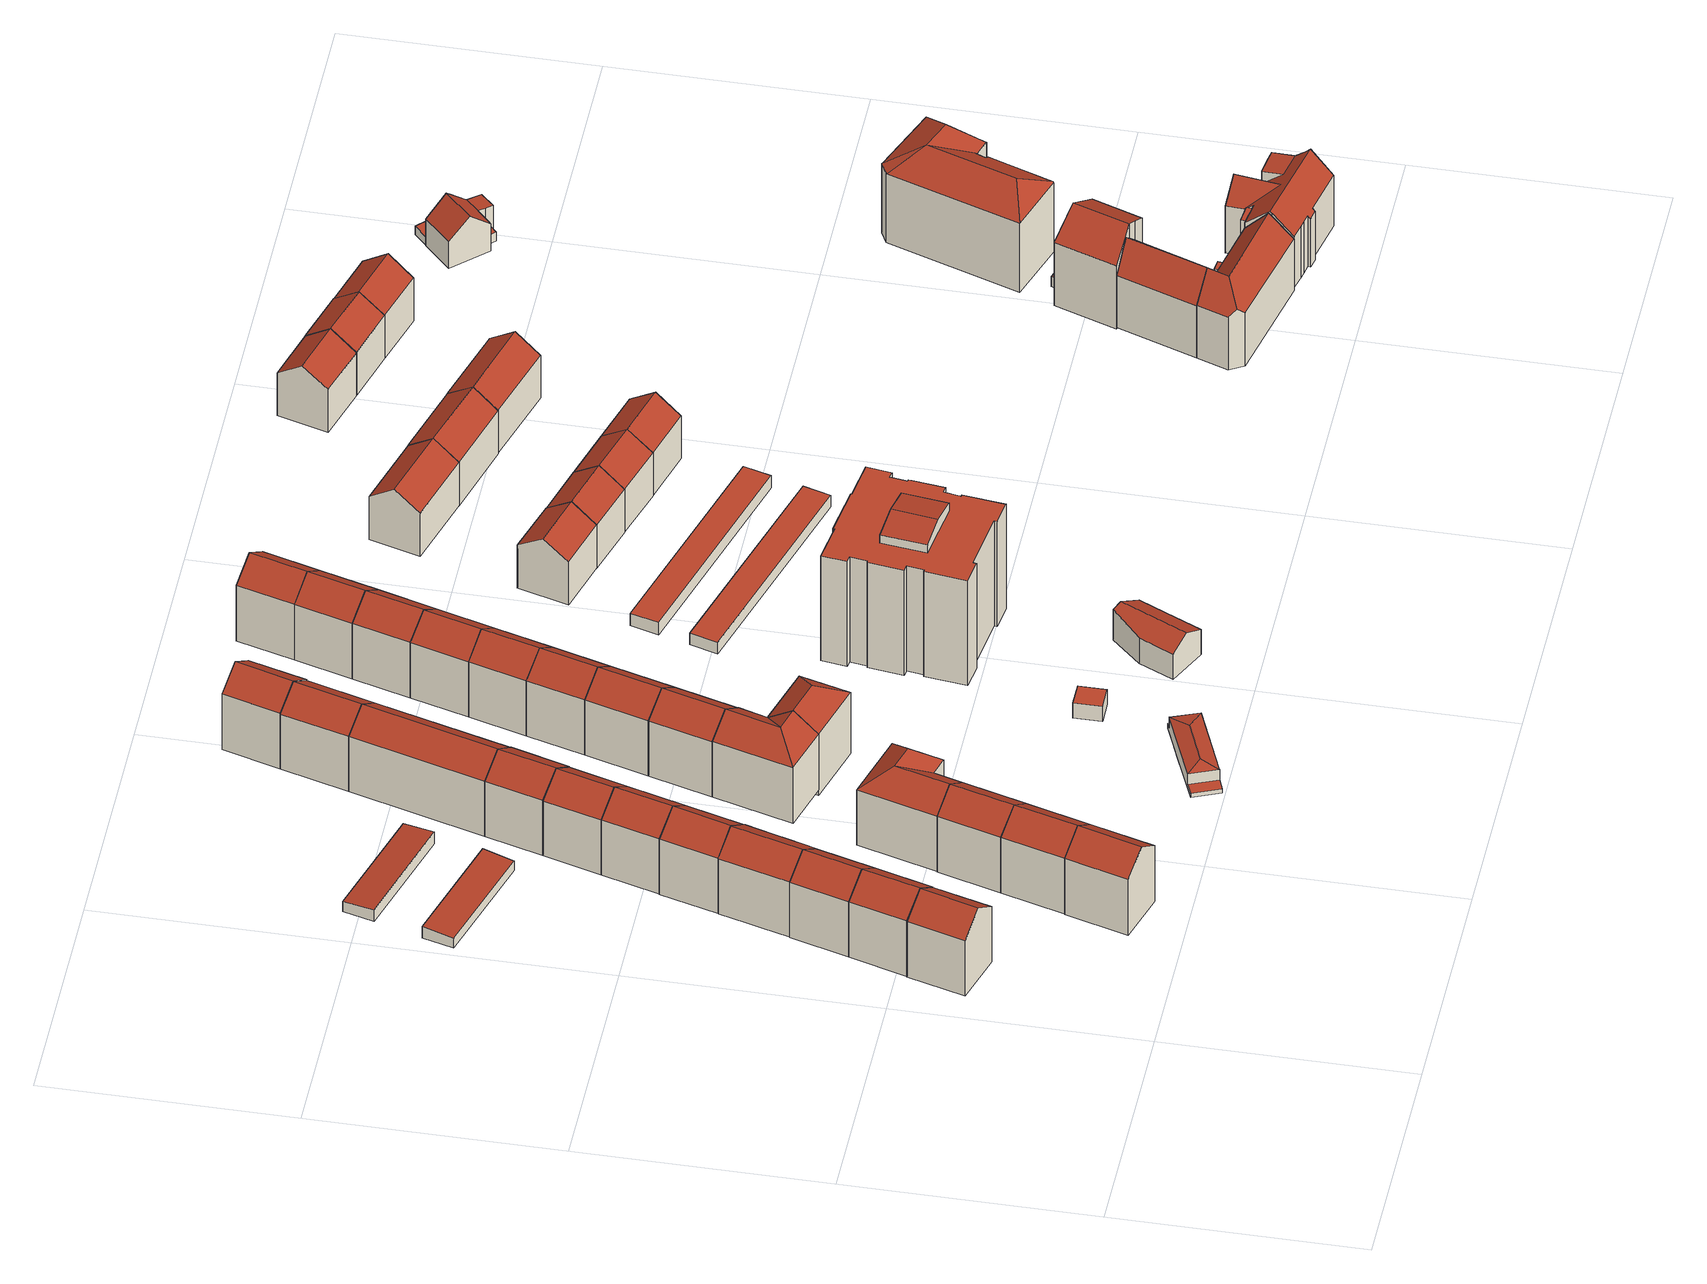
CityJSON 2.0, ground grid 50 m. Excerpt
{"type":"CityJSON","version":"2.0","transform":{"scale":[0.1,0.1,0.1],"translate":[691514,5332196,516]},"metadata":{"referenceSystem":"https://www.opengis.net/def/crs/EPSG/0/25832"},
"CityObjects":{
"building1":{"type":"Building","attributes":{"Gemeindeschluessel":"09162000","HoeheDach":"535.011","HoeheGrund":"517.710","Methode":"1000","NiedrigsteTraufeDesGebaeudes":"531.123","Geometrietyp2DReferenz":"3000","function":"31001_9998","roofType":"3100","measuredHeight":17.3,"storeysAboveGround":4},"geometry":[{"type":"MultiSurface","lod":"2","boundaries":[[[0,1,2,3]],[[4,1,0,5]],[[6,7,2,1,4]],[[8,9,7,6]],[[6,4,5,8]],[[3,2,7,9]],[[5,0,3,9,8]]],"semantics":{"surfaces":[{"type":"RoofSurface"},{"type":"WallSurface"},{"type":"GroundSurface"}],"values":[0,1,1,1,2,0,1]}}]},
"building2":{"type":"Building","attributes":{"Gemeindeschluessel":"09162000","HoeheDach":"535.074","HoeheGrund":"517.790","Methode":"1000","NiedrigsteTraufeDesGebaeudes":"531.172","Geometrietyp2DReferenz":"3000","function":"31001_9998","roofType":"3100","measuredHeight":17.28,"storeysAboveGround":4},"geometry":[{"type":"MultiSurface","lod":"2","boundaries":[[[10,11,12,13,14]],[[11,15,16,12]],[[14,13,17,18]],[[18,19,10,14]],[[18,17,16,15,19]],[[12,16,17,13]],[[19,15,11,10]]],"semantics":{"surfaces":[{"type":"WallSurface"},{"type":"RoofSurface"},{"type":"GroundSurface"}],"values":[0,1,0,2,0,1,0]}}]},
"building3":{"type":"Building","attributes":{"Gemeindeschluessel":"09162000","HoeheDach":"535.096","HoeheGrund":"517.830","Methode":"1000","NiedrigsteTraufeDesGebaeudes":"531.223","Geometrietyp2DReferenz":"3000","function":"31001_9998","roofType":"3100","measuredHeight":17.27,"storeysAboveGround":4},"geometry":[{"type":"MultiSurface","lod":"2","boundaries":[[[20,21,15,19]],[[22,20,19,18]],[[19,15,16,17,18]],[[15,21,23,16]],[[18,17,24,22]],[[22,24,23,21,20]],[[16,23,24,17]]],"semantics":{"surfaces":[{"type":"WallSurface"},{"type":"GroundSurface"},{"type":"RoofSurface"}],"values":[0,1,0,2,0,0,2]}}]},
"building4":{"type":"Building","attributes":{"Gemeindeschluessel":"09162000","HoeheDach":"535.041","HoeheGrund":"517.640","Methode":"1000","NiedrigsteTraufeDesGebaeudes":"531.162","Geometrietyp2DReferenz":"3000","function":"31001_1000","roofType":"3100","measuredHeight":17.4,"storeysAboveGround":4},"geometry":[{"type":"MultiSurface","lod":"2","boundaries":[[[25,26,27,28]],[[29,30,25,28,31]],[[30,32,26,25]],[[33,34,29,31]],[[33,27,26,32,34]],[[34,32,30,29]],[[31,28,27,33]]],"semantics":{"surfaces":[{"type":"RoofSurface"},{"type":"WallSurface"},{"type":"GroundSurface"}],"values":[0,1,0,2,1,1,1]}}]},
"building5":{"type":"Building","attributes":{"Gemeindeschluessel":"09162000","HoeheDach":"535.119","HoeheGrund":"517.930","Methode":"1000","NiedrigsteTraufeDesGebaeudes":"531.265","Geometrietyp2DReferenz":"3000","function":"31001_9998","roofType":"3100","measuredHeight":17.19,"storeysAboveGround":4},"geometry":[{"type":"MultiSurface","lod":"2","boundaries":[[[35,36,23,37,38]],[[39,40,41,42,43,35,38,44,45,46]],[[42,47,48,43]],[[36,48,47,49,50,51,23]],[[41,49,47,42]],[[37,23,51,52,53]],[[39,52,51,50,40]],[[37,53,46,45,44,38]],[[43,48,36,35]],[[46,53,52,39]],[[40,50,49,41]]],"semantics":{"surfaces":[{"type":"WallSurface"},{"type":"GroundSurface"},{"type":"RoofSurface"}],"values":[0,1,0,2,0,2,0,0,0,0,0]}}]},
"building6":{"type":"Building","attributes":{"Gemeindeschluessel":"09162000","HoeheDach":"535.047","HoeheGrund":"517.660","Methode":"1000","NiedrigsteTraufeDesGebaeudes":"531.189","Geometrietyp2DReferenz":"3000","function":"31001_1000","roofType":"3100","measuredHeight":17.39,"storeysAboveGround":4},"geometry":[{"type":"MultiSurface","lod":"2","boundaries":[[[54,32,26,27,55]],[[56,57,54,55]],[[55,27,58,56]],[[57,59,32,54]],[[32,59,60,26]],[[56,58,60,59,57]],[[26,60,58,27]]],"semantics":{"surfaces":[{"type":"WallSurface"},{"type":"GroundSurface"},{"type":"RoofSurface"}],"values":[0,1,0,0,2,0,2]}}]},
"building7":{"type":"Building","attributes":{"Gemeindeschluessel":"09162000","HoeheDach":"520.497","HoeheGrund":"517.700","Methode":"2000","NiedrigsteTraufeDesGebaeudes":"520.004","Geometrietyp2DReferenz":"3000","function":"31001_2000","roofType":"1000","measuredHeight":2.8},"geometry":[{"type":"MultiSurface","lod":"2","boundaries":[[[61,62,63,64]],[[64,63,65,66]],[[67,68,62,61]],[[61,64,66,67]],[[66,65,68,67]],[[68,65,63,62]]],"semantics":{"surfaces":[{"type":"WallSurface"},{"type":"GroundSurface"},{"type":"RoofSurface"}],"values":[0,0,0,1,0,2]}}]},
"building8":{"type":"Building","attributes":{"Gemeindeschluessel":"09162000","HoeheDach":"535.173","HoeheGrund":"517.920","Methode":"1000","NiedrigsteTraufeDesGebaeudes":"531.292","Geometrietyp2DReferenz":"3000","function":"31001_9998","roofType":"3100","measuredHeight":17.25,"storeysAboveGround":4},"geometry":[{"type":"MultiSurface","lod":"2","boundaries":[[[69,70,50,40]],[[39,52,71,72]],[[50,70,73,74]],[[72,71,73,70,69]],[[72,69,40,39]],[[74,73,71,52]],[[40,50,74,52,39]]],"semantics":{"surfaces":[{"type":"WallSurface"},{"type":"RoofSurface"},{"type":"GroundSurface"}],"values":[0,0,1,0,2,1,0]}}]},
"building9":{"type":"Building","attributes":{"Gemeindeschluessel":"09162000","HoeheDach":"535.034","HoeheGrund":"517.720","Methode":"1000","NiedrigsteTraufeDesGebaeudes":"531.191","Geometrietyp2DReferenz":"3000","function":"31001_1000","roofType":"3100","measuredHeight":17.31,"storeysAboveGround":4},"geometry":[{"type":"MultiSurface","lod":"2","boundaries":[[[57,59,60,58,56]],[[59,75,76,60]],[[77,78,76,75,79]],[[56,58,78,77]],[[60,76,78,58]],[[77,79,57,56]],[[79,75,59,57]]],"semantics":{"surfaces":[{"type":"WallSurface"},{"type":"RoofSurface"},{"type":"GroundSurface"}],"values":[0,1,0,0,1,2,0]}}]},
"building10":{"type":"Building","attributes":{"Gemeindeschluessel":"09162000","HoeheDach":"535.154","HoeheGrund":"517.970","Methode":"1000","NiedrigsteTraufeDesGebaeudes":"531.307","Geometrietyp2DReferenz":"3000","function":"31001_9998","roofType":"3100","measuredHeight":17.18,"storeysAboveGround":4},"geometry":[{"type":"MultiSurface","lod":"2","boundaries":[[[80,81,70,82]],[[83,80,82,84]],[[84,71,85,83]],[[70,81,86,73]],[[82,70,73,71,84]],[[83,85,86,81,80]],[[73,86,85,71]]],"semantics":{"surfaces":[{"type":"WallSurface"},{"type":"GroundSurface"},{"type":"RoofSurface"}],"values":[0,1,0,2,0,0,2]}}]},
"building11":{"type":"Building","attributes":{"Gemeindeschluessel":"09162000","HoeheDach":"520.616","HoeheGrund":"517.670","Methode":"2000","NiedrigsteTraufeDesGebaeudes":"520.122","Geometrietyp2DReferenz":"3000","function":"31001_2000","roofType":"1000","measuredHeight":2.95},"geometry":[{"type":"MultiSurface","lod":"2","boundaries":[[[87,88,89,90]],[[91,87,90,92]],[[92,93,94,91]],[[92,90,89,93]],[[94,88,87,91]],[[93,89,88,94]]],"semantics":{"surfaces":[{"type":"RoofSurface"},{"type":"WallSurface"},{"type":"GroundSurface"}],"values":[0,1,2,1,1,1]}}]},
"building12":{"type":"Building","attributes":{"Gemeindeschluessel":"09162000","HoeheDach":"534.970","HoeheGrund":"517.770","Methode":"2000","NiedrigsteTraufeDesGebaeudes":"531.155","Geometrietyp2DReferenz":"3000","function":"31001_1000","roofType":"3200","measuredHeight":17.2,"storeysAboveGround":4},"geometry":[{"type":"MultiSurface","lod":"2","boundaries":[[[95,96,97,98]],[[99,100,101,102]],[[102,101,103,78]],[[103,104,75,76,78]],[[96,100,99,97]],[[76,105,102,78]],[[75,104,95,98]],[[97,99,106]],[[76,75,98,105]],[[102,105,106,99]],[[96,95,104,103,101,100]],[[98,97,106,105]]],"semantics":{"surfaces":[{"type":"WallSurface"},{"type":"RoofSurface"},{"type":"GroundSurface"}],"values":[0,0,0,0,0,1,0,1,1,1,2,1]}}]},
"building13":{"type":"Building","attributes":{"Gemeindeschluessel":"09162000","HoeheDach":"535.150","HoeheGrund":"518.040","Methode":"2000","NiedrigsteTraufeDesGebaeudes":"531.306","Geometrietyp2DReferenz":"3000","function":"31001_9998","roofType":"3100","measuredHeight":17.11,"storeysAboveGround":4},"geometry":[{"type":"MultiSurface","lod":"2","boundaries":[[[80,81,107,85,83]],[[108,109,110,111,112]],[[112,111,81,80]],[[107,110,109,85]],[[83,85,109,108]],[[108,112,80,83]],[[81,111,110,107]]],"semantics":{"surfaces":[{"type":"WallSurface"},{"type":"RoofSurface"},{"type":"GroundSurface"}],"values":[0,0,0,1,0,2,1]}}]},
"building14":{"type":"Building","attributes":{"Gemeindeschluessel":"09162000","HoeheDach":"535.241","HoeheGrund":"518.010","Methode":"1000","NiedrigsteTraufeDesGebaeudes":"531.391","Geometrietyp2DReferenz":"3000","function":"31001_9998","roofType":"3100","measuredHeight":17.23,"storeysAboveGround":4},"geometry":[{"type":"MultiSurface","lod":"2","boundaries":[[[113,114,115,116,117]],[[108,118,114,113]],[[119,116,115,120]],[[117,116,119,112]],[[120,115,114,118]],[[112,119,120,118,108]],[[113,117,112,108]]],"semantics":{"surfaces":[{"type":"WallSurface"},{"type":"RoofSurface"},{"type":"GroundSurface"}],"values":[0,0,1,0,1,0,2]}}]},
"building15":{"type":"Building","attributes":{"Gemeindeschluessel":"09162000","HoeheDach":"535.200","HoeheGrund":"517.890","Methode":"2000","NiedrigsteTraufeDesGebaeudes":"531.441","Geometrietyp2DReferenz":"3000","function":"31001_1000","roofType":"3100","measuredHeight":17.31,"storeysAboveGround":4},"geometry":[{"type":"MultiSurface","lod":"2","boundaries":[[[121,122,123,124,125]],[[126,127,128,129,125,124]],[[123,122,130,131]],[[130,132,133,134,131]],[[135,129,128,136]],[[133,137,126,134]],[[132,136,128,127,137,133]],[[137,127,126]],[[132,130,122,121,135,136]],[[121,125,129,135]],[[126,124,123,131,134]]],"semantics":{"surfaces":[{"type":"WallSurface"},{"type":"RoofSurface"},{"type":"GroundSurface"}],"values":[0,1,0,0,0,1,0,1,2,0,1]}}]},
"building16":{"type":"Building","attributes":{"Gemeindeschluessel":"09162000","HoeheDach":"521.720","HoeheGrund":"517.206","Methode":"2000","NiedrigsteTraufeDesGebaeudes":"518.206","Geometrietyp2DReferenz":"3000","function":"53001_1800","roofType":"3200","measuredHeight":4.51},"geometry":[{"type":"MultiSurface","lod":"2","boundaries":[[[138,139,140,141]],[[142,143,144,145]],[[146,147,148,142,145,149,150,151,152,153]],[[146,153,154,155,156,157,158,159,160,143,142,148,147]],[[157,156,161,141,140]],[[160,159,138,162]],[[157,140,139,158]],[[152,163,154,153]],[[159,158,139,138]],[[143,160,162,144]],[[149,145,144,162,138,141,161,164,163,152,151,150]],[[164,161,156,155]],[[155,154,163,164]]],"semantics":{"surfaces":[{"type":"RoofSurface"},{"type":"WallSurface"},{"type":"GroundSurface"}],"values":[0,1,2,1,0,1,0,1,0,0,1,1,0]}}]},
"building17":{"type":"Building","attributes":{"Gemeindeschluessel":"09162000","HoeheDach":"535.150","HoeheGrund":"517.990","Methode":"2000","NiedrigsteTraufeDesGebaeudes":"531.304","Geometrietyp2DReferenz":"3000","function":"31001_9998","roofType":"3100","measuredHeight":17.16,"storeysAboveGround":4},"geometry":[{"type":"MultiSurface","lod":"2","boundaries":[[[117,165,166,167,113]],[[168,169,170,171,172]],[[172,171,165,117]],[[168,172,117,113]],[[166,170,169,167]],[[165,171,170,166]],[[113,167,169,168]]],"semantics":{"surfaces":[{"type":"WallSurface"},{"type":"GroundSurface"},{"type":"RoofSurface"}],"values":[0,0,0,1,2,2,0]}}]},
"building18":{"type":"Building","attributes":{"Gemeindeschluessel":"09162000","HoeheDach":"535.199","HoeheGrund":"517.900","Methode":"1000","NiedrigsteTraufeDesGebaeudes":"531.321","Geometrietyp2DReferenz":"3000","function":"31001_1000","roofType":"3100","measuredHeight":17.3,"storeysAboveGround":4},"geometry":[{"type":"MultiSurface","lod":"2","boundaries":[[[173,174,121,122]],[[173,175,176,177,174]],[[122,178,175,173]],[[124,176,175,178]],[[174,177,179,121]],[[179,177,176,124]],[[121,179,124,178,122]]],"semantics":{"surfaces":[{"type":"GroundSurface"},{"type":"WallSurface"},{"type":"RoofSurface"}],"values":[0,1,1,2,1,2,1]}}]},
"building19":{"type":"Building","attributes":{"Gemeindeschluessel":"09162000","HoeheDach":"535.172","HoeheGrund":"516.650","Methode":"1000","NiedrigsteTraufeDesGebaeudes":"531.346","Geometrietyp2DReferenz":"3000","function":"31001_1000","roofType":"3200","measuredHeight":18.52,"storeysAboveGround":4},"geometry":[{"type":"MultiSurface","lod":"2","boundaries":[[[180,181,133,137,182]],[[183,184,137,133]],[[185,129,186,187]],[[188,183,133,181]],[[180,182,129,185]],[[180,185,187,188,181]],[[187,186,183,188]],[[183,186,184]],[[184,186,129,182,137]]],"semantics":{"surfaces":[{"type":"WallSurface"},{"type":"RoofSurface"},{"type":"GroundSurface"}],"values":[0,1,0,0,0,2,0,1,1]}}]},
"building20":{"type":"Building","attributes":{"Gemeindeschluessel":"09162000","HoeheDach":"535.166","HoeheGrund":"517.900","Methode":"1000","NiedrigsteTraufeDesGebaeudes":"531.326","Geometrietyp2DReferenz":"3000","function":"31001_1000","roofType":"3100","measuredHeight":17.27,"storeysAboveGround":4},"geometry":[{"type":"MultiSurface","lod":"2","boundaries":[[[189,190,191,192,193]],[[177,192,191,176]],[[193,192,177,174]],[[173,175,190,189]],[[174,177,176,175,173]],[[189,193,174,173]],[[176,191,190,175]]],"semantics":{"surfaces":[{"type":"WallSurface"},{"type":"RoofSurface"},{"type":"GroundSurface"}],"values":[0,1,0,0,0,2,1]}}]},
"building21":{"type":"Building","attributes":{"Gemeindeschluessel":"09162000","HoeheDach":"535.150","HoeheGrund":"518.040","Methode":"2000","NiedrigsteTraufeDesGebaeudes":"531.302","Geometrietyp2DReferenz":"3000","function":"31001_9998","roofType":"3100","measuredHeight":17.11,"storeysAboveGround":4},"geometry":[{"type":"MultiSurface","lod":"2","boundaries":[[[168,169,194,195]],[[171,196,197,170]],[[170,197,194,169]],[[198,196,171,172]],[[172,171,170,169,168]],[[195,198,172,168]],[[195,194,197,196,198]]],"semantics":{"surfaces":[{"type":"WallSurface"},{"type":"RoofSurface"},{"type":"GroundSurface"}],"values":[0,1,1,0,0,2,0]}}]},
"building22":{"type":"Building","attributes":{"Gemeindeschluessel":"09162000","HoeheDach":"521.220","HoeheGrund":"517.530","Methode":"1000","NiedrigsteTraufeDesGebaeudes":"521.220","Geometrietyp2DReferenz":"3000","function":"31001_2523","roofType":"1000","measuredHeight":3.69},"geometry":[{"type":"MultiSurface","lod":"2","boundaries":[[[199,200,201,202]],[[201,203,204,202]],[[199,205,206,200]],[[204,203,206,205]],[[202,204,205,199]],[[200,206,203,201]]],"semantics":{"surfaces":[{"type":"GroundSurface"},{"type":"WallSurface"},{"type":"RoofSurface"}],"values":[0,1,1,2,1,1]}}]},
"building23":{"type":"Building","attributes":{"Gemeindeschluessel":"09162000","HoeheDach":"535.177","HoeheGrund":"517.890","Methode":"1000","NiedrigsteTraufeDesGebaeudes":"531.299","Geometrietyp2DReferenz":"3000","function":"31001_1000","roofType":"3100","measuredHeight":17.29,"storeysAboveGround":4},"geometry":[{"type":"MultiSurface","lod":"2","boundaries":[[[193,192,191,190,189]],[[207,208,193,189]],[[189,190,209,207]],[[191,210,209,190]],[[208,211,192,193]],[[207,209,210,211,208]],[[192,211,210,191]]],"semantics":{"surfaces":[{"type":"WallSurface"},{"type":"GroundSurface"},{"type":"RoofSurface"}],"values":[0,1,0,2,0,0,2]}}]},
"building24":{"type":"Building","attributes":{"Gemeindeschluessel":"09162000","HoeheDach":"535.328","HoeheGrund":"517.990","Methode":"1000","NiedrigsteTraufeDesGebaeudes":"531.480","Geometrietyp2DReferenz":"3000","function":"31001_9998","roofType":"3100","measuredHeight":17.34,"storeysAboveGround":4},"geometry":[{"type":"MultiSurface","lod":"2","boundaries":[[[212,213,214,215]],[[195,215,214,216]],[[216,214,213,217,218]],[[218,217,219,198]],[[216,218,198,195]],[[198,219,212,215,195]],[[219,217,213,212]]],"semantics":{"surfaces":[{"type":"RoofSurface"},{"type":"WallSurface"},{"type":"GroundSurface"}],"values":[0,1,1,1,2,1,0]}}]},
"building25":{"type":"Building","attributes":{"Gemeindeschluessel":"09162000","HoeheDach":"535.161","HoeheGrund":"517.850","Methode":"1000","NiedrigsteTraufeDesGebaeudes":"531.293","Geometrietyp2DReferenz":"3000","function":"31001_1000","roofType":"3100","measuredHeight":17.31,"storeysAboveGround":4},"geometry":[{"type":"MultiSurface","lod":"2","boundaries":[[[208,211,210,209,207]],[[207,209,220,221]],[[222,223,211,208]],[[211,223,224,210]],[[210,224,220,209]],[[221,220,224,223,222]],[[221,222,208,207]]],"semantics":{"surfaces":[{"type":"WallSurface"},{"type":"RoofSurface"},{"type":"GroundSurface"}],"values":[0,0,0,1,1,0,2]}}]},
"building26":{"type":"Building","attributes":{"Gemeindeschluessel":"09162000","HoeheDach":"525.563","HoeheGrund":"517.270","Methode":"2000","NiedrigsteTraufeDesGebaeudes":"523.361","Geometrietyp2DReferenz":"3000","function":"31001_1000","roofType":"3100","measuredHeight":8.29,"storeysAboveGround":2},"geometry":[{"type":"MultiSurface","lod":"2","boundaries":[[[225,226,227,228,229,230]],[[231,232,233,234,235]],[[230,236,237,225]],[[227,232,231,228]],[[225,237,234,233,226]],[[235,234,237,236,238]],[[226,233,232,227]],[[229,238,236,230]],[[228,231,235,238,229]]],"semantics":{"surfaces":[{"type":"GroundSurface"},{"type":"RoofSurface"},{"type":"WallSurface"}],"values":[0,1,2,2,2,1,2,2,2]}}]},
"building27":{"type":"Building","attributes":{"Gemeindeschluessel":"09162000","HoeheDach":"535.126","HoeheGrund":"517.850","Methode":"1000","NiedrigsteTraufeDesGebaeudes":"531.291","Geometrietyp2DReferenz":"3000","function":"31001_1000","roofType":"3100","measuredHeight":17.28,"storeysAboveGround":4},"geometry":[{"type":"MultiSurface","lod":"2","boundaries":[[[239,240,222,221]],[[241,242,243,220]],[[221,220,243,239]],[[240,244,223,222]],[[222,223,241,220,221]],[[223,244,242,241]],[[239,243,242,244,240]]],"semantics":{"surfaces":[{"type":"GroundSurface"},{"type":"RoofSurface"},{"type":"WallSurface"}],"values":[0,1,2,2,2,1,2]}}]},
"building28":{"type":"Building","attributes":{"Gemeindeschluessel":"09162000","HoeheDach":"535.164","HoeheGrund":"517.840","Methode":"1000","NiedrigsteTraufeDesGebaeudes":"531.293","Geometrietyp2DReferenz":"3000","function":"31001_1000","roofType":"3100","measuredHeight":17.32,"storeysAboveGround":4},"geometry":[{"type":"MultiSurface","lod":"2","boundaries":[[[244,245,246,247]],[[248,243,249,250]],[[251,245,244,252]],[[250,249,246,245,251]],[[250,251,252,248]],[[247,246,249,243]],[[252,244,247,243,248]]],"semantics":{"surfaces":[{"type":"RoofSurface"},{"type":"WallSurface"},{"type":"GroundSurface"}],"values":[0,1,1,1,2,0,1]}}]},
"building29":{"type":"Building","attributes":{"Gemeindeschluessel":"09162000","HoeheDach":"545.850","HoeheGrund":"517.290","Methode":"2000","NiedrigsteTraufeDesGebaeudes":"542.770","Geometrietyp2DReferenz":"3000","function":"31001_1000","roofType":"1000","measuredHeight":28.56,"storeysAboveGround":9},"geometry":[{"type":"MultiSurface","lod":"2","boundaries":[[[253,254,255,256]],[[257,258,259,260]],[[261,262,263,264,265,266]],[[267,268,269,270]],[[271,272,273,274]],[[275,276,277,278]],[[279,280,281,282]],[[278,277,283,284]],[[285,286,287,288]],[[289,290,258,257,291,292]],[[293,294,268,267]],[[295,296,297,298]],[[264,263,289,292]],[[270,269,299,300]],[[301,302,303,304]],[[298,297,280,279]],[[305,306,272,271]],[[307,308,309,310]],[[311,306,305,312]],[[300,299,261,266]],[[268,294,309,308,283,277,276,313,314,315,316,317,318,255,254,287,286,281,280,297,296,303,302,259,258,290,289,263,262,261,299,269],[319,320,311,312,321,322]],[[256,255,318,323]],[[322,274,273,319]],[[310,309,294,293]],[[321,312,305,271,274,322]],[[324,315,314,325]],[[323,318,317,326]],[[288,287,254,253]],[[324,327,326,317,316,315]],[[275,328,325,314,313,276]],[[253,256,323,326,327,324,325,328,275,278,284,307,310,293,267,270,300,266,265,264,292,291,257,260,301,304,295,298,279,282,285,288]],[[260,259,302,301]],[[284,283,308,307]],[[272,306,311,320,319,273]],[[304,303,296,295]],[[282,281,286,285]]],"semantics":{"surfaces":[{"type":"WallSurface"},{"type":"RoofSurface"},{"type":"GroundSurface"}],"values":[0,0,0,0,1,0,0,0,0,0,0,0,0,0,0,0,1,0,0,0,1,0,0,0,0,0,0,0,0,0,2,0,0,0,0,0]}}]},
"building30":{"type":"Building","attributes":{"Gemeindeschluessel":"09162000","HoeheDach":"535.206","HoeheGrund":"517.820","Methode":"1000","NiedrigsteTraufeDesGebaeudes":"531.289","Geometrietyp2DReferenz":"3000","function":"31001_1000","roofType":"3100","measuredHeight":17.39,"storeysAboveGround":4},"geometry":[{"type":"MultiSurface","lod":"2","boundaries":[[[245,329,330,246]],[[331,329,245,251]],[[251,245,246,249,250]],[[246,330,332,249]],[[333,331,251,250]],[[250,249,332,333]],[[333,332,330,329,331]]],"semantics":{"surfaces":[{"type":"RoofSurface"},{"type":"WallSurface"},{"type":"GroundSurface"}],"values":[0,1,1,0,2,1,1]}}]},
"building31":{"type":"Building","attributes":{"Gemeindeschluessel":"09162000","HoeheDach":"535.219","HoeheGrund":"517.780","Methode":"1000","NiedrigsteTraufeDesGebaeudes":"531.301","Geometrietyp2DReferenz":"3000","function":"31001_1000","roofType":"3100","measuredHeight":17.44,"storeysAboveGround":4},"geometry":[{"type":"MultiSurface","lod":"2","boundaries":[[[334,335,331,333]],[[331,329,330,332,333]],[[333,332,336,334]],[[334,336,337,338,335]],[[329,338,337,330]],[[330,337,336,332]],[[335,338,329,331]]],"semantics":{"surfaces":[{"type":"GroundSurface"},{"type":"WallSurface"},{"type":"RoofSurface"}],"values":[0,1,1,1,2,2,1]}}]},
"building32":{"type":"Building","attributes":{"Gemeindeschluessel":"09162000","HoeheDach":"520.324","HoeheGrund":"517.480","Methode":"1000","NiedrigsteTraufeDesGebaeudes":"520.324","Geometrietyp2DReferenz":"3000","function":"31001_2000","roofType":"1000","measuredHeight":2.84},"geometry":[{"type":"MultiSurface","lod":"2","boundaries":[[[339,340,341,342]],[[343,339,342,344]],[[345,340,339,343]],[[344,342,341,346]],[[344,346,345,343]],[[346,341,340,345]]],"semantics":{"surfaces":[{"type":"RoofSurface"},{"type":"WallSurface"},{"type":"GroundSurface"}],"values":[0,1,1,1,2,1]}}]},
"building33":{"type":"Building","attributes":{"Gemeindeschluessel":"09162000","HoeheDach":"531.423","HoeheGrund":"517.330","Methode":"1000","NiedrigsteTraufeDesGebaeudes":"527.761","Geometrietyp2DReferenz":"3000","function":"31001_1000","roofType":"3100","measuredHeight":14.09,"storeysAboveGround":3},"geometry":[{"type":"MultiSurface","lod":"2","boundaries":[[[347,348,349,350,351]],[[349,348,352,353]],[[351,350,354,355]],[[355,356,347,351]],[[356,352,348,347]],[[350,349,353,354]],[[355,354,353,352,356]]],"semantics":{"surfaces":[{"type":"WallSurface"},{"type":"RoofSurface"},{"type":"GroundSurface"}],"values":[0,1,0,2,0,1,0]}}]},
"building34":{"type":"Building","attributes":{"Gemeindeschluessel":"09162000","HoeheDach":"520.320","HoeheGrund":"517.300","Methode":"1000","NiedrigsteTraufeDesGebaeudes":"520.320","Geometrietyp2DReferenz":"3000","function":"31001_2000","roofType":"1000","measuredHeight":3.02},"geometry":[{"type":"MultiSurface","lod":"2","boundaries":[[[357,358,359,360]],[[361,359,358,362]],[[362,358,357,363]],[[357,360,364,365,363]],[[362,363,365,364,361]],[[364,360,359,361]]],"semantics":{"surfaces":[{"type":"RoofSurface"},{"type":"WallSurface"},{"type":"GroundSurface"}],"values":[0,1,1,1,2,1]}}]},
"building35":{"type":"Building","attributes":{"Gemeindeschluessel":"09162000","HoeheDach":"531.405","HoeheGrund":"517.250","Methode":"1000","NiedrigsteTraufeDesGebaeudes":"527.735","Geometrietyp2DReferenz":"3000","function":"31001_1000","roofType":"3100","measuredHeight":14.15,"storeysAboveGround":3},"geometry":[{"type":"MultiSurface","lod":"2","boundaries":[[[366,367,368,369,370]],[[368,367,371,349]],[[369,368,349,372]],[[373,372,349,371,374]],[[373,374,366,370]],[[374,371,367,366]],[[370,369,372,373]]],"semantics":{"surfaces":[{"type":"WallSurface"},{"type":"RoofSurface"},{"type":"GroundSurface"}],"values":[0,1,1,0,2,0,0]}}]},
"building36":{"type":"Building","attributes":{"Gemeindeschluessel":"09162000","HoeheDach":"531.520","HoeheGrund":"517.310","Methode":"1000","NiedrigsteTraufeDesGebaeudes":"527.694","Geometrietyp2DReferenz":"3000","function":"31001_1000","roofType":"3100","measuredHeight":14.21,"storeysAboveGround":3},"geometry":[{"type":"MultiSurface","lod":"2","boundaries":[[[375,376,377,378,379]],[[380,381,377,376]],[[379,378,382,383]],[[384,380,376,375]],[[383,382,381,380,384]],[[381,382,378,377]],[[375,379,383,384]]],"semantics":{"surfaces":[{"type":"WallSurface"},{"type":"RoofSurface"},{"type":"GroundSurface"}],"values":[0,1,0,0,0,1,2]}}]},
"building37":{"type":"Building","attributes":{"Gemeindeschluessel":"09162000","HoeheDach":"531.408","HoeheGrund":"517.300","Methode":"1000","NiedrigsteTraufeDesGebaeudes":"527.729","Geometrietyp2DReferenz":"3000","function":"31001_1000","roofType":"3100","measuredHeight":14.11,"storeysAboveGround":3},"geometry":[{"type":"MultiSurface","lod":"2","boundaries":[[[385,386,369,387]],[[386,388,368,369]],[[387,389,390,385]],[[389,367,391,390]],[[388,391,367,368]],[[387,369,368,367,389]],[[390,391,388,386,385]]],"semantics":{"surfaces":[{"type":"WallSurface"},{"type":"RoofSurface"},{"type":"GroundSurface"}],"values":[0,1,2,0,1,0,0]}}]},
"building38":{"type":"Building","attributes":{"Gemeindeschluessel":"09162000","HoeheDach":"531.412","HoeheGrund":"517.440","Methode":"1000","NiedrigsteTraufeDesGebaeudes":"527.728","Geometrietyp2DReferenz":"3000","function":"31001_1000","roofType":"3100","measuredHeight":13.97,"storeysAboveGround":3},"geometry":[{"type":"MultiSurface","lod":"2","boundaries":[[[392,393,386,394]],[[395,396,397,393,392]],[[394,386,388,391,398]],[[397,396,391,388]],[[394,398,395,392]],[[393,397,388,386]],[[398,391,396,395]]],"semantics":{"surfaces":[{"type":"WallSurface"},{"type":"RoofSurface"},{"type":"GroundSurface"}],"values":[0,0,0,1,2,1,0]}}]},
"building39":{"type":"Building","attributes":{"Gemeindeschluessel":"09162000","HoeheDach":"531.527","HoeheGrund":"517.250","Methode":"1000","NiedrigsteTraufeDesGebaeudes":"527.726","Geometrietyp2DReferenz":"3000","function":"31001_1000","roofType":"3100","measuredHeight":14.28,"storeysAboveGround":3},"geometry":[{"type":"MultiSurface","lod":"2","boundaries":[[[399,400,401,402]],[[403,404,405,381]],[[401,404,403,406,402]],[[400,405,404,401]],[[406,403,381,380]],[[402,406,380,399]],[[399,380,381,405,400]]],"semantics":{"surfaces":[{"type":"GroundSurface"},{"type":"RoofSurface"},{"type":"WallSurface"}],"values":[0,1,2,2,1,2,2]}}]},
"building40":{"type":"Building","attributes":{"Gemeindeschluessel":"09162000","HoeheDach":"552.460","HoeheGrund":"534.840","Methode":"2000","NiedrigsteTraufeDesGebaeudes":"547.330","Geometrietyp2DReferenz":"3000","function":"31001_1000","roofType":"3100","measuredHeight":17.62,"storeysAboveGround":4},"geometry":[{"type":"MultiSurface","lod":"2","boundaries":[[[407,408,409]],[[410,411,412,413]],[[413,412,414,415]],[[416,417,418,419]],[[419,418,420,421,422,423,410,413,415]],[[419,415,414,424,416]],[[409,424,414,412,411,407]],[[417,416,424,409,425,426]],[[421,427,428,422]],[[423,407,411,410]],[[423,422,428,408,407]],[[417,426,420,418]],[[421,420,426,425,427]],[[425,409,408,428,427]]],"semantics":{"surfaces":[{"type":"RoofSurface"},{"type":"WallSurface"},{"type":"GroundSurface"}],"values":[0,1,1,1,2,1,0,0,1,1,1,1,1,0]}}]},
"building41":{"type":"Building","attributes":{"Gemeindeschluessel":"09162000","HoeheDach":"552.460","HoeheGrund":"534.810","Methode":"2000","NiedrigsteTraufeDesGebaeudes":"547.482","Geometrietyp2DReferenz":"3000","function":"31001_1000","roofType":"3100","measuredHeight":17.65,"storeysAboveGround":4},"geometry":[{"type":"MultiSurface","lod":"2","boundaries":[[[429,430,431,432,433]],[[407,423,434,435]],[[407,435,433,432,408]],[[436,437,431,430]],[[408,438,422,423,407]],[[423,422,436,430,429,434]],[[408,432,431,437,438]],[[429,433,435,434]],[[422,438,437,436]]],"semantics":{"surfaces":[{"type":"WallSurface"},{"type":"RoofSurface"},{"type":"GroundSurface"}],"values":[0,0,1,0,0,2,1,0,0]}}]},
"building42":{"type":"Building","attributes":{"Gemeindeschluessel":"09162000","HoeheDach":"531.534","HoeheGrund":"517.470","Methode":"1000","NiedrigsteTraufeDesGebaeudes":"527.790","Geometrietyp2DReferenz":"3000","function":"31001_1000","roofType":"3100","measuredHeight":14.06,"storeysAboveGround":3},"geometry":[{"type":"MultiSurface","lod":"2","boundaries":[[[439,440,441,403]],[[442,443,403,441,444]],[[445,446,443,442]],[[447,440,439,446,445]],[[446,439,403,443]],[[444,441,440,447]],[[442,444,447,445]]],"semantics":{"surfaces":[{"type":"RoofSurface"},{"type":"WallSurface"},{"type":"GroundSurface"}],"values":[0,1,1,1,0,1,2]}}]},
"building43":{"type":"Building","attributes":{"Gemeindeschluessel":"09162000","HoeheDach":"554.141","HoeheGrund":"534.440","Methode":"1000","NiedrigsteTraufeDesGebaeudes":"549.720","Geometrietyp2DReferenz":"3000","function":"31001_1000","roofType":"3100","measuredHeight":19.7,"storeysAboveGround":5},"geometry":[{"type":"MultiSurface","lod":"2","boundaries":[[[448,449,450,451]],[[452,453,454,455,456,457,458]],[[459,455,454,460]],[[452,461,462,453]],[[463,456,455,459]],[[463,459,460,462,461,464,465,448,451]],[[460,454,453,462]],[[465,466,449,448]],[[458,464,461,452]],[[450,449,466,457,456]],[[463,451,450,456]],[[465,464,458,457,466]]],"semantics":{"surfaces":[{"type":"WallSurface"},{"type":"RoofSurface"},{"type":"GroundSurface"}],"values":[0,1,0,0,0,2,0,0,0,1,0,0]}}]},
"building44":{"type":"Building","attributes":{"Gemeindeschluessel":"09162000","HoeheDach":"538.275","HoeheGrund":"535.888","Methode":"1000","NiedrigsteTraufeDesGebaeudes":"538.275","Geometrietyp2DReferenz":"3000","function":"51009_1610","roofType":"1000","measuredHeight":2.39},"geometry":[{"type":"MultiSurface","lod":"2","boundaries":[[[467,468,469,470]],[[471,472,473,474]],[[470,469,474,473]],[[472,471,468,467]],[[471,474,469,468]],[[473,472,467,470]]],"semantics":{"surfaces":[{"type":"WallSurface"},{"type":"RoofSurface"},{"type":"GroundSurface"}],"values":[0,0,0,0,1,2]}}]},
"building45":{"type":"Building","attributes":{"Gemeindeschluessel":"09162000","HoeheDach":"531.518","HoeheGrund":"517.290","Methode":"1000","NiedrigsteTraufeDesGebaeudes":"527.737","Geometrietyp2DReferenz":"3000","function":"31001_1000","roofType":"3100","measuredHeight":14.23,"storeysAboveGround":3},"geometry":[{"type":"MultiSurface","lod":"2","boundaries":[[[475,476,477,478]],[[478,477,479,480,481]],[[479,477,476,482]],[[483,475,478,481]],[[480,479,482,484]],[[481,480,484,483]],[[483,484,482,476,475]]],"semantics":{"surfaces":[{"type":"WallSurface"},{"type":"RoofSurface"},{"type":"GroundSurface"}],"values":[0,0,1,2,1,0,0]}}]},
"building46":{"type":"Building","attributes":{"Gemeindeschluessel":"09162000","HoeheDach":"547.582","HoeheGrund":"535.961","Methode":"1000","NiedrigsteTraufeDesGebaeudes":"547.582","Geometrietyp2DReferenz":"3000","function":"51009_1610","roofType":"1000","measuredHeight":11.62},"geometry":[{"type":"MultiSurface","lod":"2","boundaries":[[[485,486,487,488]],[[489,490,491,492]],[[492,493,494,485,488,489]],[[492,491,495,493]],[[488,487,490,489]],[[490,487,486,496,495,491]],[[493,495,496,494]],[[494,496,486,485]]],"semantics":{"surfaces":[{"type":"WallSurface"},{"type":"GroundSurface"},{"type":"RoofSurface"}],"values":[0,0,1,0,0,2,0,0]}}]},
"building47":{"type":"Building","attributes":{"Gemeindeschluessel":"09162000","HoeheDach":"552.850","HoeheGrund":"535.480","Methode":"2000","NiedrigsteTraufeDesGebaeudes":"546.910","Geometrietyp2DReferenz":"3000","function":"31001_9998","roofType":"3100","measuredHeight":17.37,"storeysAboveGround":4},"geometry":[{"type":"MultiSurface","lod":"2","boundaries":[[[497,498,499,500]],[[501,502,503,504]],[[505,506,507,508]],[[509,510,511,512]],[[513,514,502,501]],[[497,515,516,517,498]],[[509,518,519,520,510]],[[521,522,523,524]],[[525,526,527,528,529,513,501,504,530,531,532,533,521,524,534,505,508,518,509,512,515,497,500,535]],[[530,536,537,531]],[[505,534,538,539,506]],[[533,540,522,521]],[[526,525,541,542,543]],[[544,520,519,545]],[[504,503,536,530]],[[524,523,538,534]],[[527,546,547,528]],[[542,548,537,536,503,502,514,549,547,546,543]],[[528,547,549,529]],[[525,535,550,551,541]],[[551,550,499,498,517,552]],[[552,517,516]],[[529,549,514,513]],[[532,553,540,533]],[[526,543,546,527]],[[532,531,537,548,553]],[[500,499,550,535]],[[554,516,515,512,511]],[[544,554,511,510,520]],[[519,518,508,507,545]],[[542,541,551,552,516,554,544,545,507,506,539,538,523,522,540,553,548]]],"semantics":{"surfaces":[{"type":"WallSurface"},{"type":"GroundSurface"},{"type":"RoofSurface"}],"values":[0,0,0,0,0,0,0,0,1,0,0,0,0,2,0,0,0,2,0,0,2,0,0,0,0,0,0,0,2,0,2]}}]},
"building48":{"type":"Building","attributes":{"Gemeindeschluessel":"09162000","HoeheDach":"536.816","HoeheGrund":"534.380","Methode":"1000","NiedrigsteTraufeDesGebaeudes":"536.816","Geometrietyp2DReferenz":"3000","function":"31001_2000","roofType":"1000","measuredHeight":2.44},"geometry":[{"type":"MultiSurface","lod":"2","boundaries":[[[555,556,557,558]],[[559,560,561,562]],[[563,564,558,557]],[[562,561,556,555]],[[563,557,556,561,560,565]],[[566,565,560,559]],[[564,563,565,566]],[[558,564,566,559,562,555]]],"semantics":{"surfaces":[{"type":"WallSurface"},{"type":"RoofSurface"},{"type":"GroundSurface"}],"values":[0,0,0,0,1,0,0,2]}}]},
"building49":{"type":"Building","attributes":{"Gemeindeschluessel":"09162000","HoeheDach":"531.510","HoeheGrund":"517.310","Methode":"1000","NiedrigsteTraufeDesGebaeudes":"527.760","Geometrietyp2DReferenz":"3000","function":"31001_1000","roofType":"3100","measuredHeight":14.2,"storeysAboveGround":3},"geometry":[{"type":"MultiSurface","lod":"2","boundaries":[[[567,568,569,479]],[[570,568,567,571,572]],[[481,573,479,569,478]],[[481,478,570,572]],[[571,567,479,573]],[[478,569,568,570]],[[572,571,573,481]]],"semantics":{"surfaces":[{"type":"RoofSurface"},{"type":"WallSurface"},{"type":"GroundSurface"}],"values":[0,1,1,2,0,1,1]}}]},
"building50":{"type":"Building","attributes":{"Gemeindeschluessel":"09162000","HoeheDach":"555.210","HoeheGrund":"534.450","Methode":"2000","NiedrigsteTraufeDesGebaeudes":"539.470","Geometrietyp2DReferenz":"3000","function":"31001_9998","roofType":"3200","measuredHeight":20.76,"storeysAboveGround":5},"geometry":[{"type":"MultiSurface","lod":"2","boundaries":[[[574,575,576,577]],[[578,579,580,581,582]],[[583,584,585,586,587,588]],[[583,588,589,590]],[[591,592,578,593]],[[594,579,578,592]],[[595,596,597,586,585,598,599,600]],[[590,589,575,574]],[[582,600,593,578]],[[601,602,581,580]],[[599,591,593,600]],[[594,603,584,583,590,574,577,604,605,606,601,580,579]],[[600,582,581,602,607]],[[603,598,585,584]],[[606,605,608,609,610]],[[607,602,601,606,610]],[[577,576,611,604]],[[576,575,589,588,587,611]],[[608,596,595,609]],[[594,592,591,599,598,603]],[[595,600,607,610,609]],[[587,586,597,611]],[[605,604,611,597,596,608]]],"semantics":{"surfaces":[{"type":"WallSurface"},{"type":"RoofSurface"},{"type":"GroundSurface"}],"values":[0,0,0,0,1,0,1,0,1,0,1,2,1,0,0,0,0,1,1,0,1,0,0]}}]},
"building51":{"type":"Building","attributes":{"Gemeindeschluessel":"09162000","HoeheDach":"531.554","HoeheGrund":"517.310","Methode":"1000","NiedrigsteTraufeDesGebaeudes":"527.741","Geometrietyp2DReferenz":"3000","function":"31001_1000","roofType":"3100","measuredHeight":14.24,"storeysAboveGround":3},"geometry":[{"type":"MultiSurface","lod":"2","boundaries":[[[612,613,614,615,616]],[[616,615,617,572]],[[615,614,618,617]],[[614,613,619,618]],[[572,570,612,616]],[[570,619,613,612]],[[572,617,618,619,570]]],"semantics":{"surfaces":[{"type":"WallSurface"},{"type":"RoofSurface"},{"type":"GroundSurface"}],"values":[0,0,1,1,2,0,0]}}]},
"building52":{"type":"Building","attributes":{"Gemeindeschluessel":"09162000","HoeheDach":"521.394","HoeheGrund":"519.260","Methode":"3100","NiedrigsteTraufeDesGebaeudes":"521.394","Geometrietyp2DReferenz":"3000","function":"31001_2000","roofType":"1000","measuredHeight":2.13},"geometry":[{"type":"MultiSurface","lod":"2","boundaries":[[[620,621,622,623]],[[624,625,623,622]],[[621,620,626,627]],[[627,626,625,624]],[[626,620,623,625]],[[621,627,624,622]]],"semantics":{"surfaces":[{"type":"WallSurface"},{"type":"GroundSurface"},{"type":"RoofSurface"}],"values":[0,1,2,0,0,0]}}]},
"building53":{"type":"Building","attributes":{"Gemeindeschluessel":"09162000","HoeheDach":"528.480","HoeheGrund":"518.040","Methode":"2000","NiedrigsteTraufeDesGebaeudes":"524.110","Geometrietyp2DReferenz":"3000","function":"31001_1000","roofType":"3100","measuredHeight":10.44,"storeysAboveGround":2},"geometry":[{"type":"MultiSurface","lod":"2","boundaries":[[[628,629,630,631,632]],[[633,634,635,636,637]],[[638,630,629,639]],[[640,641,634,633,642,643,644,638,639,645]],[[638,644,646,631,630]],[[640,647,648,641]],[[633,637,649,642]],[[643,642,649,650,651]],[[640,645,628,632,647]],[[636,650,649,637]],[[641,648,635,634]],[[635,648,647,632,631,646,651,650,636]],[[639,629,628,645]],[[643,651,646,644]]],"semantics":{"surfaces":[{"type":"RoofSurface"},{"type":"WallSurface"},{"type":"GroundSurface"}],"values":[0,1,1,2,1,1,1,1,1,0,1,0,1,1]}}]},
"building54":{"type":"Building","attributes":{"Gemeindeschluessel":"09162000","HoeheDach":"520.108","HoeheGrund":"518.090","Methode":"1000","NiedrigsteTraufeDesGebaeudes":"520.108","Geometrietyp2DReferenz":"3000","function":"31001_2000","roofType":"1000","measuredHeight":2.02},"geometry":[{"type":"MultiSurface","lod":"2","boundaries":[[[652,653,654,655]],[[653,656,657,658,654]],[[659,658,657,660]],[[661,652,655,659,660]],[[653,652,661,656]],[[655,654,658,659]],[[660,657,656,661]]],"semantics":{"surfaces":[{"type":"WallSurface"},{"type":"RoofSurface"},{"type":"GroundSurface"}],"values":[0,1,0,2,0,0,0]}}]}
},
"vertices":[
[154,333,151],[187,449,151],[136,463,190],[102,348,190],[187,449,17],[154,333,17],[84,478,17],[84,478,151],[51,363,17],[51,363,151],
[187,449,18],[187,449,152],[136,463,191],[84,478,152],[84,478,18],[220,563,152],[169,578,191],[117,593,152],[117,593,18],[220,563,18],
[253,680,18],[253,680,152],[151,710,18],[202,695,191],[151,710,152],
[325,85,190],[362,211,190],[310,226,152],[274,100,152],[376,70,16],[376,70,152],[274,100,16],[413,197,152],[310,226,16],[413,197,16],
[253,680,19],[253,680,153],[151,710,153],[151,710,19],[192,851,19],[294,822,19],[294,820,19],[278,765,19],[269,735,19],[167,765,19],[175,794,19],[191,850,19],[278,765,153],[269,735,153],[294,820,153],[294,822,153],[243,837,191],[192,851,153],[191,850,153],
[413,197,17],[310,226,17],[347,352,17],[449,323,17],[347,352,152],[449,323,152],[398,337,190],
[9,1311,17],[9,1311,40],[27,1373,45],[27,1373,17],[262,1304,45],[262,1304,17],[244,1242,17],[244,1242,40],
[327,937,19],[327,937,153],[225,967,153],[225,967,19],[276,952,192],[243,837,192],
[485,449,152],[434,464,190],[383,478,17],[383,478,152],[485,449,17],
[360,1052,20],[360,1052,153],[327,937,20],[258,1082,20],[225,967,20],[258,1082,153],[309,1067,192],
[290,1400,46],[308,1461,41],[73,1530,41],[55,1468,46],[290,1400,17],[55,1468,17],[73,1530,17],[308,1461,17],
[502,506,18],[540,495,18],[540,495,152],[502,506,152],[569,597,152],[569,597,18],[429,637,18],[429,637,152],[383,478,18],[485,449,18],[465,572,190],[517,557,190],
[309,1067,191],[291,1197,20],[291,1197,153],[342,1182,191],[393,1167,153],[393,1167,20],
[324,1312,20],[324,1312,154],[375,1297,192],[427,1282,154],[427,1282,20],[291,1197,154],[393,1167,154],[342,1182,192],
[613,892,19],[511,922,19],[511,922,154],[562,907,192],[613,892,154],[530,798,192],[595,834,155],[595,835,155],[596,835,154],[465,762,19],[465,762,154],[566,733,19],[566,733,154],[465,762,155],[596,835,19],[595,835,19],[580,784,192],
[703,70,48],[740,53,57],[827,89,57],[852,132,48],[703,5,12],[703,5,22],[680,60,22],[680,60,12],[851,66,12],[809,49,12],[766,31,12],[743,87,12],[786,105,12],[828,122,12],[864,137,12],[887,82,12],[887,82,22],[876,77,22],[876,77,48],[875,77,48],[726,15,48],[726,14,48],[726,14,22],[853,132,48],[703,70,22],[864,137,22],[853,132,22],
[427,1282,153],[375,1297,191],[324,1312,153],[402,1581,20],[402,1581,153],[453,1566,191],[504,1551,153],[504,1551,20],
[547,1048,19],[649,1018,19],[547,1048,153],[598,1033,192],[649,1018,153],[511,922,153],[613,892,153],
[595,835,6],[566,733,6],[595,835,154],[693,697,154],[656,762,192],[596,835,6],[722,799,153],[722,799,6],[693,697,6],
[583,1174,19],[583,1174,153],[634,1159,192],[685,1145,153],[685,1145,19],
[440,1716,153],[440,1716,20],[543,1686,153],[492,1701,191],[543,1686,20],
[856,257,15],[855,313,15],[904,313,15],[904,258,15],[904,313,52],[904,258,52],[856,257,52],[855,313,52],
[616,1289,19],[718,1259,19],[616,1289,153],[667,1274,192],[718,1259,153],
[492,1701,193],[525,1816,193],[474,1831,155],[440,1716,155],[474,1831,20],[576,1801,155],[576,1801,20],[543,1686,155],
[649,1403,153],[649,1403,19],[751,1374,19],[751,1374,153],[700,1389,192],
[1087,281,13],[1136,242,13],[1110,188,13],[1076,115,13],[998,152,13],[1031,222,13],[1076,115,74],[1110,188,74],[1136,242,74],[1101,270,96],[1036,134,96],[1031,222,74],[1087,281,87],[998,152,74],
[682,1518,19],[784,1488,19],[700,1389,191],[733,1503,191],[682,1518,153],[784,1488,153],
[817,1603,153],[766,1618,192],[733,1503,192],[682,1518,18],[715,1633,153],[715,1633,18],[817,1603,18],[784,1488,18],
[1183,712,13],[1183,712,268],[1170,714,268],[1170,714,13],[927,711,13],[927,711,268],[931,711,268],[931,711,13],[926,604,268],[927,612,268],[931,638,268],[931,638,13],[927,612,13],[926,604,13],[962,513,13],[962,513,268],[911,520,268],[911,520,13],[1035,598,299],[1048,689,299],[986,698,287],[974,606,287],[1142,575,13],[1142,575,268],[1146,575,268],[1146,575,13],[1009,790,13],[1009,790,268],[1111,776,268],[1111,776,13],[1135,490,268],[1135,490,13],[1111,774,13],[1111,774,268],[1190,763,268],[1190,763,13],[918,640,268],[927,706,268],[927,706,13],[918,640,13],[963,519,13],[963,519,268],[930,798,13],[930,798,268],[1008,787,268],[1008,787,13],[922,604,268],[922,604,13],[936,745,13],[936,745,268],[923,747,268],[923,747,13],[1097,589,287],[1109,681,287],[1084,497,13],[1084,497,268],[1085,503,268],[1085,503,13],[1109,681,268],[1097,589,268],[1143,583,268],[1147,609,268],[1160,608,268],[1168,673,268],[1169,679,268],[1165,680,268],[986,698,268],[1048,689,268],[1035,598,268],[974,606,268],[1165,680,13],[1160,608,13],[1147,609,13],[1169,679,13],[1168,673,13],[1143,583,13],
[850,1718,153],[799,1733,192],[850,1718,18],[748,1747,153],[748,1747,18],
[781,1862,18],[883,1832,18],[781,1862,153],[832,1847,192],[883,1832,153],
[1355,859,43],[1371,914,43],[928,1042,43],[912,987,43],[1355,859,15],[912,987,15],[1371,914,15],[928,1042,15],
[1139,1350,13],[1139,1350,118],[1124,1300,154],[1109,1250,118],[1109,1250,13],[1027,1383,118],[1012,1332,154],[998,1282,118],[998,1282,13],[1027,1383,13],
[962,1160,43],[946,1104,43],[1389,977,43],[1405,1032,43],[1389,977,13],[946,1104,13],[962,1160,13],[1405,1032,13],[1144,1107,13],
[1248,1319,12],[1248,1319,117],[1233,1269,154],[1218,1218,117],[1218,1218,12],[1139,1350,117],[1109,1250,117],[1109,1250,12],[1139,1350,12],
[1082,1575,13],[1082,1575,117],[1096,1626,155],[1111,1676,117],[1111,1676,13],[1235,1531,117],[1250,1582,155],[1265,1632,117],[1265,1632,13],[1235,1531,13],
[1327,1186,13],[1327,1186,117],[1218,1218,13],[1342,1237,154],[1248,1319,13],[1357,1288,13],[1357,1288,117],
[1439,1154,14],[1439,1154,117],[1327,1186,14],[1469,1256,14],[1469,1256,117],[1454,1205,154],[1357,1288,14],
[1235,1531,12],[1265,1632,12],[1421,1588,12],[1391,1487,12],[1406,1537,155],[1421,1588,117],[1265,1632,118],[1391,1487,117],
[1795,220,315],[1744,229,365],[1728,185,365],[1899,197,188],[1899,197,316],[1921,192,317],[1921,192,188],[1917,148,363],[1917,148,188],[1916,140,358],[1912,98,313],[1912,98,188],[1916,140,188],[1687,147,188],[1671,176,188],[1693,239,188],[1795,220,188],[1917,146,365],[1680,161,329],[1687,147,317],[1671,176,316],[1693,239,316],
[1820,389,188],[1796,392,188],[1796,392,360],[1801,391,365],[1820,389,347],[1853,384,188],[1853,384,315],[1750,399,188],[1750,399,315],[1693,239,315],
[1572,1489,155],[1587,1540,118],[1421,1588,118],[1391,1487,15],[1391,1487,118],[1421,1588,15],[1557,1439,15],[1557,1439,118],[1587,1540,15],
[1891,378,184],[1891,378,337],[1853,384,361],[1853,384,184],[1794,524,337],[1750,400,337],[1750,399,337],[1796,392,366],[1820,389,381],[1860,501,381],[1858,502,380],[1796,392,184],[1750,399,184],[1794,524,184],[1750,400,184],[1820,389,184],[1858,502,184],[1927,478,184],[1927,478,337],
[1921,192,199],[1921,192,223],[1899,197,223],[1899,197,199],[1927,244,223],[1927,244,199],[1904,246,199],[1904,246,223],
[1421,1906,13],[1421,1906,117],[1532,1874,117],[1532,1874,13],[1518,1824,155],[1503,1773,117],[1503,1773,13],[1406,1856,155],[1392,1805,13],[1392,1805,117],
[1978,186,200],[1978,186,316],[1967,187,316],[1967,187,200],[1954,188,200],[1954,188,316],[1942,190,316],[1942,190,200],[1943,204,200],[1980,200,200],[1943,204,316],[1980,200,316],
[2084,182,195],[2084,182,341],[2104,179,341],[2104,179,195],[1955,88,195],[1955,88,318],[1943,91,318],[1943,91,195],[1978,186,195],[1978,186,325],[1980,200,313],[1980,200,195],[2061,224,195],[2061,224,310],[2058,200,310],[2058,200,195],[1975,84,195],[1975,84,318],[2056,186,195],[2056,186,312],[2056,186,341],[1984,240,195],[1984,240,309],[2023,232,355],[1942,190,195],[1942,190,328],[1954,188,327],[1954,188,195],[2103,113,195],[2095,58,195],[1997,79,195],[1996,74,195],[1974,79,195],[1912,98,195],[1916,140,195],[1917,148,195],[1921,192,195],[1967,187,195],[2112,177,195],[1912,98,318],[1916,140,365],[1967,187,326],[1976,186,325],[1921,192,330],[2103,113,360],[2102,103,369],[2095,58,318],[2010,141,355],[1980,204,311],[1997,79,318],[1996,74,312],[1916,143,369],[1974,79,312],[2112,177,341],[2106,132,345],[2050,144,345],[1917,148,365],[2056,189,310],
[1840,523,184],[1840,523,208],[1846,539,208],[1846,539,184],[1973,470,184],[1973,470,208],[1836,513,208],[1836,513,184],[1988,492,208],[1988,492,184],[1980,467,208],[1980,467,184],
[1629,1792,155],[1644,1842,118],[1532,1874,118],[1644,1842,13],[1615,1741,118],[1615,1741,13],[1503,1773,118],
[1992,649,184],[1992,649,235],[1982,644,235],[1982,644,184],[2080,817,352],[2080,817,184],[1937,873,184],[1937,873,352],[1937,872,352],[1996,682,184],[1981,688,184],[1981,688,358],[1991,684,352],[1991,684,235],[1996,682,235],[2001,671,235],[2001,671,184],[2029,695,353],[2030,695,352],[2020,768,392],[2030,695,184],[1895,613,392],[1942,555,354],[1977,645,352],[1990,707,357],[1997,705,352],[1957,793,392],[1910,860,184],[1910,860,352],[1990,707,184],[1977,645,184],[1941,553,184],[1818,593,184],[1909,859,352],[1941,553,352],[1818,592,352],[1818,593,352],[1977,645,235],
[1758,1809,13],[1758,1809,117],[1743,1759,156],[1728,1708,117],[1728,1708,13],[1615,1741,117],[1629,1792,156],[1644,1842,117],
[1954,1597,54],[1943,1608,54],[1943,1608,33],[1954,1597,33],[1971,1634,33],[1983,1623,33],[1983,1623,54],[1971,1634,54],
[1983,1623,83],[1996,1610,81],[2022,1637,81],[1999,1660,85],[1972,1634,85],[1876,1671,20],[1939,1604,20],[1939,1604,86],[1908,1637,125],[1876,1671,85],[2022,1637,20],[1996,1610,20],[1971,1634,20],[1943,1608,20],[1932,1724,20],[1970,1687,20],[1998,1660,20],[1983,1623,20],[1998,1660,85],[1971,1634,85],[1943,1608,86],[1932,1724,85],[1965,1692,125],[1970,1687,119],
[1958,1749,21],[1958,1749,41],[1995,1715,41],[1995,1715,21],[1932,1724,41],[1970,1687,41],[1996,1714,41],[1996,1714,21],[1970,1687,21],[1932,1724,21]
]}
